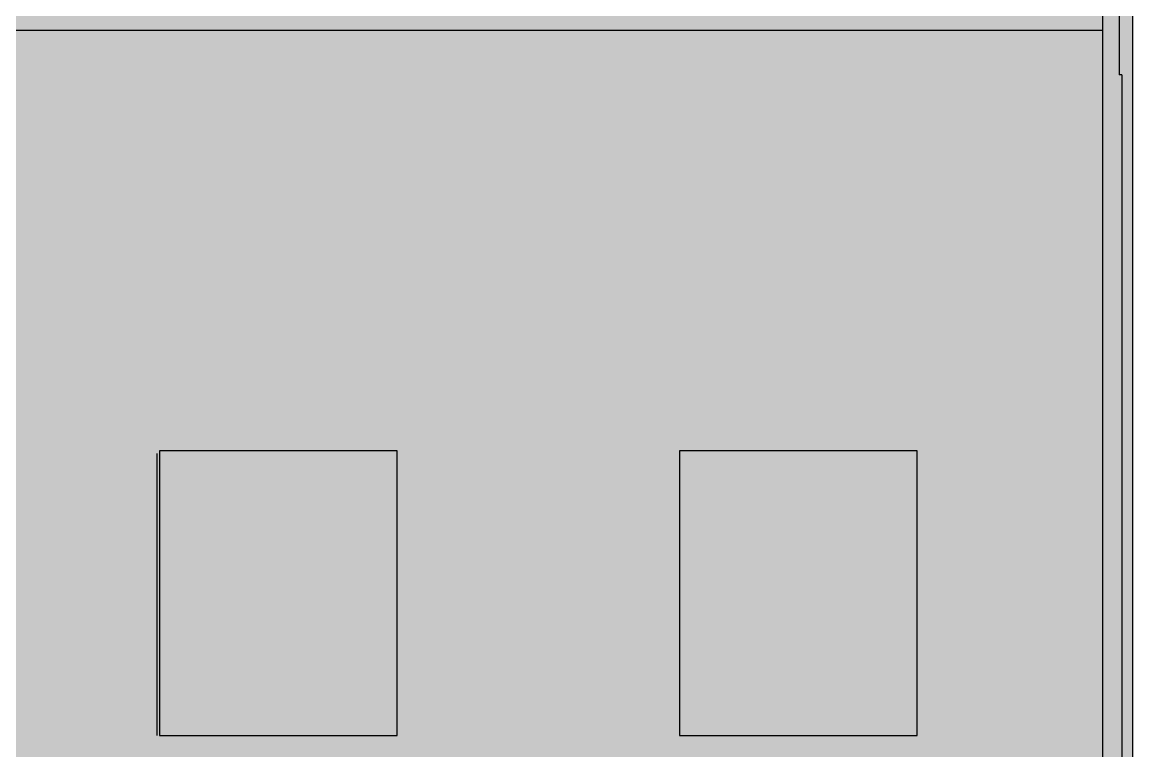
# Model space of a CAD drawing. Header units: millimetres. Extents: x 0 to 966, y -664 to 90.
# Drawn here: x 608.58 to 644, y -87.12 to -63.89 of the extents above; entities that cross this region are included whole.
import ezdxf

# ---------------------------------------------------------------- set-up
doc = ezdxf.new("R2010")
doc.units = ezdxf.units.MM
for name, color, linetype in [('HDL_BODY', 7, 'Continuous'), ('HDL_COLOUR', 7, 'Continuous'), ('HDL_DETAIL', 7, 'Continuous'), ('HDL_PRINT', 7, 'Continuous')]:
    doc.layers.add(name, color=color, linetype=linetype)

# ---------------------------------------------------------------- blocks, each defined once
blk = doc.blocks.new('M_R8.16.1_FRONT')
at = {"layer": 'HDL_BODY', "true_color": 0x202126}
blk.add_hatch(color=250, dxfattribs=at).paths.add_polyline_path([(0, 0), (144, 0), (144, 90), (0, 90)])
at = {"layer": 'HDL_BODY', "true_color": 0x2a2a30}
blk.add_hatch(color=250, dxfattribs=at).paths.add_polyline_path([(0.4, 20.52), (143.6, 20.52), (143.6, 68.31), (0.4, 68.31)])
at = {"layer": 'HDL_COLOUR', "true_color": 0x0d0e11}
for points in [[(113.55, 44.4), (117.75, 44.4), (117.75, 52.5), (113.55, 52.5)], [(128.8, 44.4), (133, 44.4), (133, 52.5), (128.8, 52.5)]]:
    blk.add_hatch(color=168, dxfattribs=at).paths.add_polyline_path(points)
at = {"layer": 'HDL_COLOUR', "true_color": 0x34363a}
for points in [[(114.25, 47.9), (117.05, 47.9), (117.05, 49), (114.25, 49)], [(129.5, 47.9), (132.3, 47.9), (132.3, 49), (129.5, 49)]]:
    blk.add_hatch(color=250, dxfattribs=at).paths.add_polyline_path(points)
at = {"layer": 'HDL_PRINT', "true_color": 0xdee1e9}
for points in [[(110.315, 49.01), (110.844, 49.01), (110.844, 52.36), (110.315, 52.36), (110.315, 49.01)], [(126.895, 49.01), (127.424, 49.01), (127.424, 52.36), (126.895, 52.36), (126.895, 49.01)]]:
    blk.add_hatch(color=254, dxfattribs=at).paths.add_polyline_path(points)
h = blk.add_hatch(color=254, dxfattribs=at)
h.paths.add_polyline_path([(109.523, 45.044), (109.523, 45.14), (109.524, 45.235), (109.525, 45.328), (109.527, 45.42), (109.531, 45.508), (109.537, 45.592), (109.545, 45.671), (109.556, 45.745), (109.57, 45.813), (109.588, 45.873), (109.609, 45.925), (109.636, 46.002), (109.664, 46.074), (109.692, 46.141), (109.722, 46.205), (109.754, 46.266), (109.789, 46.324), (109.826, 46.38), (109.868, 46.435), (109.913, 46.488), (109.964, 46.541), (110.016, 46.567), (110.07, 46.594), (110.124, 46.619), (110.18, 46.642), (110.238, 46.663), (110.299, 46.682), (110.363, 46.698), (110.431, 46.709), (110.503, 46.717), (110.58, 46.719), (110.642, 46.715), (110.698, 46.705), (110.75, 46.691), (110.8, 46.675), (110.85, 46.658), (110.902, 46.644), (110.958, 46.634), (111.02, 46.63), (111.057, 46.596), (111.099, 46.562), (111.143, 46.526), (111.186, 46.487), (111.225, 46.444), (111.256, 46.395), (111.277, 46.341), (111.285, 46.279), (111.315, 46.246), (111.344, 46.208), (111.374, 46.164), (111.404, 46.116), (111.433, 46.065), (111.463, 46.01), (111.492, 45.953), (111.521, 45.895), (111.55, 45.836), (111.552, 45.766), (111.558, 45.7), (111.566, 45.635), (111.577, 45.571), (111.588, 45.506), (111.601, 45.44), (111.612, 45.371), (111.623, 45.298), (111.631, 45.22), (111.637, 45.136), (111.639, 45.044), (111.637, 44.956), (111.632, 44.868), (111.624, 44.781), (111.613, 44.694), (111.599, 44.609), (111.584, 44.526), (111.566, 44.444), (111.547, 44.365), (111.527, 44.288), (111.506, 44.214), (111.485, 44.142), (111.464, 44.074), (111.434, 44.016), (111.403, 43.957), (111.371, 43.898), (111.337, 43.839), (111.3, 43.78), (111.259, 43.721), (111.215, 43.662), (111.165, 43.603), (111.109, 43.545), (111.073, 43.515), (111.027, 43.487), (110.971, 43.46), (110.91, 43.435), (110.843, 43.413), (110.775, 43.395), (110.707, 43.381), (110.641, 43.372), (110.58, 43.369), (110.486, 43.372), (110.397, 43.378), (110.312, 43.39), (110.231, 43.408), (110.155, 43.431), (110.082, 43.461), (110.015, 43.498), (109.951, 43.542), (109.893, 43.593), (109.838, 43.652), (109.788, 43.72), (109.751, 43.78), (109.717, 43.845), (109.686, 43.915), (109.657, 43.99), (109.632, 44.071), (109.609, 44.158), (109.589, 44.25), (109.571, 44.347), (109.556, 44.449), (109.544, 44.558), (109.535, 44.671), (109.528, 44.79), (109.524, 44.914), (109.523, 45.044)])
h.paths.add_polyline_path([(109.874, 45.044), (109.876, 44.916), (109.881, 44.794), (109.89, 44.68), (109.901, 44.573), (109.914, 44.474), (109.93, 44.382), (109.947, 44.297), (109.966, 44.22), (109.986, 44.15), (110.007, 44.088), (110.028, 44.033), (110.05, 43.985), (110.106, 43.93), (110.158, 43.881), (110.208, 43.838), (110.257, 43.802), (110.308, 43.773), (110.364, 43.75), (110.427, 43.734), (110.498, 43.724), (110.58, 43.72), (110.635, 43.724), (110.686, 43.734), (110.733, 43.75), (110.778, 43.773), (110.822, 43.802), (110.867, 43.838), (110.914, 43.881), (110.965, 43.93), (111.02, 43.985), (111.042, 44.033), (111.064, 44.088), (111.086, 44.15), (111.106, 44.22), (111.125, 44.297), (111.143, 44.382), (111.159, 44.474), (111.172, 44.573), (111.183, 44.68), (111.192, 44.794), (111.197, 44.916), (111.199, 45.044), (111.197, 45.173), (111.192, 45.294), (111.183, 45.408), (111.172, 45.514), (111.159, 45.613), (111.143, 45.705), (111.125, 45.789), (111.106, 45.866), (111.086, 45.936), (111.064, 45.998), (111.042, 46.053), (111.02, 46.1), (110.965, 46.156), (110.914, 46.206), (110.867, 46.248), (110.822, 46.284), (110.778, 46.314), (110.733, 46.336), (110.686, 46.352), (110.635, 46.362), (110.58, 46.365), (110.498, 46.362), (110.428, 46.352), (110.368, 46.336), (110.316, 46.314), (110.272, 46.284), (110.234, 46.248), (110.2, 46.206), (110.169, 46.156), (110.139, 46.1), (110.097, 46.053), (110.059, 45.998), (110.024, 45.936), (109.992, 45.866), (109.965, 45.789), (109.941, 45.705), (109.921, 45.613), (109.904, 45.514), (109.891, 45.408), (109.882, 45.294), (109.876, 45.173), (109.874, 45.044)])
h = blk.add_hatch(color=254, dxfattribs=at)
h.paths.add_polyline_path([(126.1, 45.044), (126.1, 45.14), (126.101, 45.235), (126.102, 45.328), (126.104, 45.42), (126.109, 45.508), (126.115, 45.592), (126.123, 45.671), (126.135, 45.745), (126.149, 45.813), (126.167, 45.873), (126.189, 45.925), (126.216, 46.002), (126.242, 46.074), (126.27, 46.141), (126.3, 46.205), (126.332, 46.266), (126.366, 46.324), (126.404, 46.38), (126.445, 46.435), (126.49, 46.488), (126.541, 46.541), (126.594, 46.567), (126.647, 46.594), (126.702, 46.619), (126.758, 46.642), (126.817, 46.663), (126.878, 46.682), (126.942, 46.697), (127.01, 46.709), (127.083, 46.717), (127.16, 46.719), (127.225, 46.715), (127.29, 46.705), (127.353, 46.691), (127.412, 46.675), (127.468, 46.658), (127.518, 46.644), (127.563, 46.634), (127.6, 46.63), (127.656, 46.6), (127.705, 46.57), (127.75, 46.538), (127.79, 46.505), (127.827, 46.468), (127.861, 46.428), (127.892, 46.384), (127.922, 46.334), (127.951, 46.279), (127.981, 46.242), (128.004, 46.197), (128.024, 46.146), (128.041, 46.091), (128.058, 46.031), (128.077, 45.968), (128.1, 45.902), (128.13, 45.836), (128.151, 45.766), (128.169, 45.7), (128.183, 45.635), (128.194, 45.571), (128.202, 45.506), (128.208, 45.44), (128.212, 45.371), (128.214, 45.298), (128.216, 45.22), (128.216, 45.136), (128.216, 45.044), (128.215, 44.956), (128.21, 44.868), (128.203, 44.781), (128.194, 44.694), (128.184, 44.609), (128.173, 44.526), (128.162, 44.444), (128.152, 44.365), (128.143, 44.288), (128.136, 44.214), (128.132, 44.142), (128.13, 44.074), (128.097, 44.016), (128.06, 43.957), (128.018, 43.898), (127.975, 43.839), (127.931, 43.78), (127.887, 43.721), (127.846, 43.662), (127.808, 43.603), (127.776, 43.545), (127.723, 43.518), (127.669, 43.492), (127.615, 43.468), (127.558, 43.444), (127.5, 43.424), (127.439, 43.405), (127.375, 43.39), (127.307, 43.379), (127.236, 43.372), (127.16, 43.369), (127.065, 43.372), (126.975, 43.378), (126.89, 43.39), (126.809, 43.408), (126.732, 43.431), (126.66, 43.461), (126.592, 43.498), (126.529, 43.542), (126.47, 43.593), (126.415, 43.652), (126.365, 43.72), (126.329, 43.78), (126.295, 43.845), (126.264, 43.915), (126.236, 43.99), (126.21, 44.071), (126.187, 44.158), (126.167, 44.25), (126.149, 44.347), (126.134, 44.449), (126.122, 44.558), (126.112, 44.671), (126.106, 44.79), (126.102, 44.914), (126.1, 45.044)])
h.paths.add_polyline_path([(126.454, 45.044), (126.456, 44.916), (126.462, 44.794), (126.471, 44.68), (126.483, 44.573), (126.5, 44.474), (126.519, 44.382), (126.543, 44.297), (126.57, 44.22), (126.601, 44.15), (126.636, 44.088), (126.674, 44.033), (126.716, 43.985), (126.749, 43.93), (126.788, 43.881), (126.831, 43.838), (126.879, 43.802), (126.931, 43.773), (126.985, 43.75), (127.042, 43.734), (127.1, 43.724), (127.16, 43.72), (127.218, 43.724), (127.276, 43.734), (127.332, 43.75), (127.386, 43.773), (127.438, 43.802), (127.485, 43.838), (127.529, 43.881), (127.567, 43.93), (127.6, 43.985), (127.641, 44.033), (127.674, 44.088), (127.702, 44.15), (127.724, 44.22), (127.741, 44.297), (127.754, 44.382), (127.763, 44.474), (127.769, 44.573), (127.773, 44.68), (127.775, 44.794), (127.776, 44.916), (127.776, 45.044), (127.776, 45.173), (127.775, 45.294), (127.773, 45.408), (127.769, 45.514), (127.763, 45.613), (127.754, 45.705), (127.741, 45.789), (127.724, 45.866), (127.702, 45.936), (127.674, 45.998), (127.641, 46.053), (127.6, 46.1), (127.567, 46.156), (127.529, 46.206), (127.485, 46.248), (127.438, 46.284), (127.386, 46.314), (127.332, 46.336), (127.276, 46.352), (127.218, 46.362), (127.16, 46.365), (127.1, 46.362), (127.042, 46.352), (126.985, 46.336), (126.931, 46.314), (126.879, 46.284), (126.831, 46.248), (126.788, 46.206), (126.749, 46.156), (126.716, 46.1), (126.674, 46.053), (126.636, 45.998), (126.601, 45.936), (126.57, 45.866), (126.543, 45.789), (126.519, 45.705), (126.5, 45.613), (126.483, 45.514), (126.471, 45.408), (126.462, 45.294), (126.456, 45.173), (126.454, 45.044)])
at = {"layer": 'HDL_DETAIL', "color": 251, "true_color": 0x52555c}
for points in [[(0, 0), (144, 0), (144, 90), (0, 90), (0, 0)], [(0, 22.301), (144, 22.301), (144, 67.697), (0, 67.697), (0, 22.301)], [(143.031, 65.846), (143.031, 65.846)], [(143.561, 64.435), (143.561, 64.435)], [(143.648, 64.435), (143.648, 64.435)], [(143.648, 64.435), (143.648, 64.435)], [(112.961, 43.369), (120.544, 43.369), (120.544, 52.449), (112.961, 52.449), (112.961, 43.369)], [(129.541, 43.369), (137.124, 43.369), (137.124, 52.449), (129.541, 52.449), (129.541, 43.369)]]:
    blk.add_lwpolyline(points, close=True, dxfattribs=at)
for points in [[(143.121, 67.17), (143.121, 67.08), (143.031, 66.905), (143.031, 66.551), (143.031, 66.2), (143.031, 65.846)], [(143.561, 66.375), (143.561, 65.759), (143.561, 65.23), (143.561, 64.79), (143.561, 64.525), (143.561, 64.435)], [(143.031, 65.846), (0.265, 65.846)], [(143.031, 65.846), (0.265, 65.846)], [(143.031, 65.846), (0.265, 65.846)], [(143.031, 65.846), (0.265, 65.846)], [(143.031, 65.846), (0.265, 65.846)], [(143.031, 65.846), (0.265, 65.846)], [(143.031, 65.846), (0.265, 65.846)], [(143.031, 65.846), (0.265, 65.846)], [(143.031, 65.846), (0.265, 65.846)], [(143.031, 65.846), (0.265, 65.846)], [(143.031, 65.846), (0.265, 65.846)], [(143.031, 65.846), (0.265, 65.846)], [(143.031, 65.846), (0.265, 65.846)], [(143.031, 65.846), (0.265, 65.846)], [(143.031, 65.846), (0.265, 65.846)], [(143.031, 65.846), (0.265, 65.846)], [(143.031, 65.846), (0.265, 65.846)], [(143.031, 65.846), (0.265, 65.846)], [(143.031, 65.846), (0.265, 65.846)], [(143.031, 65.846), (0.265, 65.846)], [(143.031, 65.846), (0.265, 65.846)], [(143.031, 65.846), (143.031, 52.009), (143.031, 38.169), (143.031, 24.328)], [(143.648, 64.435), (143.561, 64.435)], [(143.648, 64.435), (143.561, 64.435)], [(143.648, 64.435), (143.561, 64.435)], [(143.648, 64.435), (143.561, 64.435)], [(143.648, 64.435), (143.561, 64.435)], [(143.648, 64.435), (143.561, 64.435)], [(143.648, 64.435), (143.561, 64.435)], [(143.648, 64.435), (143.561, 64.435)], [(143.648, 64.435), (143.561, 64.435)], [(143.648, 64.435), (143.561, 64.435)], [(143.648, 64.435), (143.561, 64.435)], [(143.648, 64.435), (143.561, 64.435)], [(143.648, 64.435), (143.561, 64.435)], [(143.648, 64.435), (143.561, 64.435)], [(143.648, 64.435), (143.561, 64.435)], [(143.648, 64.435), (143.561, 64.435)], [(143.648, 64.435), (143.561, 64.435)], [(143.648, 64.435), (143.561, 64.435)], [(143.648, 64.435), (143.561, 64.435)], [(143.648, 64.435), (143.561, 64.435)], [(143.648, 64.435), (143.561, 64.435)], [(143.648, 64.435), (143.648, 25.298)], [(143.648, 64.435), (143.648, 25.298)], [(143.648, 64.435), (143.648, 25.298)], [(143.648, 64.435), (143.648, 25.298)], [(143.648, 64.435), (143.648, 25.298)], [(143.648, 64.435), (143.648, 25.298)], [(143.648, 64.435), (143.648, 25.298)], [(143.648, 64.435), (143.648, 25.298)], [(143.648, 64.435), (143.648, 25.298)], [(143.648, 64.435), (143.648, 25.298)], [(143.648, 64.435), (143.648, 25.298)], [(143.648, 64.435), (143.648, 25.298)], [(143.648, 64.435), (143.648, 25.298)], [(143.648, 64.435), (143.648, 25.298)], [(143.648, 64.435), (143.648, 25.298)], [(143.648, 64.435), (143.648, 25.298)], [(143.648, 64.435), (143.648, 25.298)], [(143.648, 64.435), (143.648, 25.298)], [(143.648, 64.435), (143.648, 25.298)], [(143.648, 64.435), (143.648, 25.298)], [(143.648, 64.435), (143.648, 25.298)], [(112.874, 52.36), (112.874, 43.369)], [(129.541, 52.36), (129.541, 43.369)]]:
    blk.add_lwpolyline(points, dxfattribs=at)

msp = doc.modelspace()

# ---------------------------------------------------------------- block references
msp.add_blockref('M_R8.16.1_FRONT', (500, -130))

doc.saveas('drawing.dxf')
